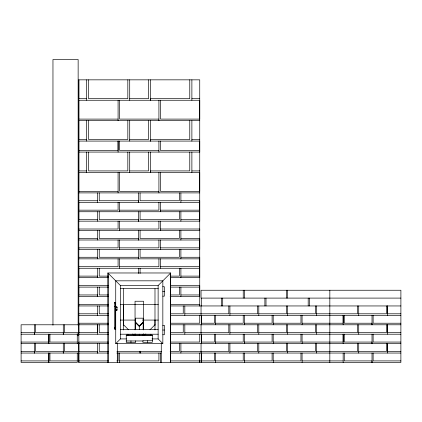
<?xml version="1.0" encoding="UTF-8"?>
<svg xmlns="http://www.w3.org/2000/svg" width="422" height="422" viewBox="0 0 422 422"><rect width="100%" height="100%" fill="white"/><g stroke="black" fill="none" stroke-linecap="round" stroke-linejoin="round"><path stroke-width="0.63" d="M77.263 353.05L77.263 362.472L21.1 362.472L21.1 324.787L108.327 324.787M34.425 343.629L34.425 353.05L34.425 351.484L21.1 351.484M34.425 324.787L34.425 334.208L34.425 332.642L21.1 332.642M35.532 343.629L35.532 351.484L63.289 351.484L63.289 353.05L63.289 343.629M35.532 324.787L35.532 332.642L63.289 332.642L63.289 334.208L63.289 324.787M49.938 353.05L49.938 360.905L77.263 360.905M49.938 334.208L49.938 342.063L77.263 342.063L77.263 343.629M64.402 343.629L64.402 351.484L97.677 351.484L97.677 353.05L97.677 343.629M64.402 324.787L64.402 332.642L97.677 332.642L97.677 324.787L97.677 334.208M77.263 342.063L77.263 334.208M400.9 298.096L201.051 298.096L201.051 290.246L400.9 290.246L400.884 362.472L78.835 362.472L78.835 353.05M78.888 351.484L78.835 342.063L108.275 342.063M78.888 332.642L78.835 323.22L108.275 323.22M170.298 304.378L199.738 304.378L199.738 305.95L199.738 79.842L78.835 79.842L78.835 98.685L86.684 98.685M97.677 287.108L97.677 296.529L97.677 294.957L78.835 294.957L78.835 287.108L108.327 287.108M99.244 324.787L99.244 332.642L108.327 332.642M99.244 305.95L99.244 313.799L108.327 313.799M99.244 287.108L99.244 294.957L108.327 294.957M119.658 172.482L119.658 191.324L158.915 191.324M119.658 100.257L119.658 119.099L158.915 119.099M123.583 325.315L123.583 304.378M135.399 335.443L135.399 334.145M135.399 329.587L135.399 318.183L143.169 318.183L143.169 329.587M138.5 273.498L138.5 268.265M138.5 249.423L138.5 258.844L138.5 257.272L99.244 257.272L99.244 249.423M138.5 230.581L138.5 240.002L138.5 238.43L99.244 238.43L99.244 230.581M138.5 211.738L138.5 221.16L138.5 219.588L99.244 219.588L99.244 211.738M138.5 192.896L138.5 202.317L138.5 200.745L99.244 200.745L99.244 192.896M140.072 351.484L140.072 353.05L140.072 351.167M140.072 273.498L140.072 268.265M140.072 249.423L140.072 257.272L179.324 257.272L179.324 249.423M140.072 230.581L140.072 238.43L179.324 238.43L179.324 230.581M140.072 211.738L140.072 219.588L179.324 219.588L179.324 211.738M140.072 192.896L140.072 200.745L179.324 200.745L179.324 192.896M154.985 325.315L154.985 320.076M160.481 172.482L160.481 191.324L199.738 191.324L199.738 172.482L78.835 172.482L78.835 192.896L199.738 192.896M160.481 100.257L160.481 119.099L199.738 119.099L199.738 100.257L78.835 100.257L78.835 119.099L118.086 119.099M199.738 360.905L199.738 362.472L199.738 353.05M343.149 343.629L343.149 334.208L343.149 342.063L302.073 342.063M343.149 324.787L343.149 315.371L343.149 323.22L302.073 323.22M372.019 353.05L372.019 362.472L372.019 360.905L344.262 360.905L344.262 353.05M372.019 334.208L372.019 343.629L372.019 342.063L344.262 342.063L344.262 334.208M372.019 315.371L372.019 324.787L372.019 323.22L344.262 323.22L344.262 315.371M142.726 322.419L143.169 322.419L139.286 326.317L135.399 322.419L135.842 322.419M170.688 272.976L107.884 272.976L120.444 285.536L158.129 285.536L170.688 272.976L170.688 362.472M115.733 310.265L115.733 343.629L120.444 338.919L126.595 338.919M139.286 329.577L139.286 325.984L143.169 322.102M139.508 326.095L143.169 322.434M144.456 335.321L145.827 333.95M149.947 329.825L154.985 324.787M129.707 98.685L148.549 98.685L148.549 79.842M191.883 98.685L199.738 98.685M199.738 120.671L78.835 120.671L78.835 139.513L86.684 139.513M129.707 139.513L148.549 139.513L148.549 120.671M191.883 139.513L199.738 139.513M78.835 150.501L118.086 150.501L118.086 141.08L118.086 152.073M158.915 150.501L119.658 150.501L119.658 141.08M199.738 150.501L160.481 150.501L160.481 141.08M78.835 152.073L199.738 152.073L199.738 141.08L78.835 141.08L78.835 170.915L86.684 170.915M129.707 170.915L148.549 170.915L148.549 152.073M191.883 170.915L199.738 170.915M78.835 191.324L118.086 191.324M78.835 200.745L97.677 200.745M180.896 200.745L199.738 200.745L199.738 221.16L78.835 221.16M199.738 202.317L78.835 202.317L78.835 210.167L118.086 210.167L118.086 202.317M119.658 210.167L158.915 210.167L158.915 202.317M160.481 210.167L199.738 210.167M199.738 211.738L78.835 211.738L78.835 219.588L97.677 219.588M180.896 219.588L199.738 219.588M119.658 229.009L158.915 229.009L158.915 221.16M160.481 229.009L199.738 229.009L199.738 230.581L78.835 230.581L78.835 229.009L118.086 229.009L118.086 221.16M78.835 238.43L97.677 238.43M180.896 238.43L199.738 238.43L199.738 249.423L78.835 249.423L78.835 247.851L118.086 247.851L118.086 240.002M78.835 240.002L199.738 240.002M119.658 247.851L158.915 247.851L158.915 240.002M160.481 247.851L199.738 247.851M78.835 257.272L97.677 257.272M180.896 257.272L199.738 257.272L199.738 277.687L170.298 277.687M78.835 258.844L199.738 258.844M78.835 266.693L118.086 266.693L118.086 258.844M119.658 266.693L158.915 266.693L158.915 258.844M160.481 266.693L199.738 266.693M199.738 268.265L78.835 268.265L78.835 276.115L97.677 276.115M108.407 276.115L99.244 276.115L99.244 268.265M170.166 276.115L179.324 276.115L179.324 268.265M180.896 276.115L199.738 276.115M78.835 277.687L108.275 277.687M78.835 285.536L108.275 285.536M170.298 285.536L199.738 285.536L199.738 296.529L170.113 296.529M162.813 286.738L164.38 286.738L164.38 296.16L162.813 296.16M170.245 287.108L199.738 287.108M120.312 288.674L158.261 288.674M162.813 291.449L164.38 291.449M170.245 294.957L179.324 294.957L179.324 287.108M180.896 294.957L199.738 294.957M78.835 296.529L108.454 296.529M115.575 302.685L114.32 302.716L115.575 302.785M114.32 302.864L115.575 302.864M108.275 304.378L78.835 304.378L78.835 305.95L108.327 305.95M120.312 304.378L158.261 304.378M170.256 305.95L400.9 305.95M114.32 306.541L115.575 306.583L114.32 306.662M115.733 306.989L116.989 307.031L116.989 310.128L115.733 310.128L115.733 280.825L162.839 280.825L162.839 343.629L115.733 343.629M115.733 307.052L116.989 307.111M115.733 307.147L116.989 307.184M115.733 307.221L116.989 307.263M115.733 309.933L116.989 309.853M115.733 310.006L116.989 309.97M115.733 310.107L116.989 310.038M78.835 313.799L97.677 313.799M170.256 313.799L183.248 313.799L183.248 305.95M184.82 313.799L228.808 313.799L228.808 305.95M229.916 313.799L257.673 313.799L257.673 305.95M258.786 313.799L286.543 313.799L286.543 305.95M287.651 313.799L315.408 313.799L315.408 305.95M316.521 313.799L357.598 313.799L357.598 305.95M358.711 313.799L386.468 313.799L386.468 305.95M400.9 313.799L387.575 313.799L387.575 305.95L387.575 315.371M78.835 315.371L108.454 315.371M170.298 315.371L400.9 315.371M120.312 320.076L135.045 320.076M142.557 320.076L158.261 320.076M170.298 323.22L199.738 323.22L199.738 315.371M201.294 323.22L214.36 323.22L214.36 315.371M215.468 323.22L243.225 323.22L243.225 315.371M244.338 323.22L272.095 323.22L272.095 315.371M273.203 323.22L300.96 323.22L300.96 315.371M400.884 323.22L373.127 323.22L373.127 315.371M170.256 324.787L400.9 324.787M162.813 325.32L164.38 325.32L164.38 334.741L162.813 334.741M114.32 327.303L115.575 327.345M114.32 327.388L115.575 327.425M114.32 327.467L115.575 327.504M114.32 327.541L115.575 327.609M114.32 327.636L115.575 327.636M114.32 328.833L115.575 328.833M114.32 328.865L115.575 328.912M120.444 329.498L158.129 329.498M162.813 330.03L164.38 330.03M170.256 332.642L183.248 332.642L183.248 324.787M184.82 332.642L228.808 332.642L228.808 324.787M229.916 332.642L257.673 332.642L257.673 324.787M258.786 332.642L286.543 332.642L286.543 324.787M287.651 332.642L315.408 332.642L315.408 324.787M316.521 332.642L357.598 332.642L357.598 324.787M358.711 332.642L386.468 332.642L386.468 324.787M400.9 332.642L387.575 332.642L387.575 324.787L387.575 334.208M77.094 334.055L79.062 334.055M21.1 334.208L108.454 334.208M120.444 334.208L158.129 334.208M170.298 334.208L400.9 334.208M126.252 335.416L152.316 335.416M77.717 335.78L78.144 335.78L78.144 333.802M151.978 338.919L158.129 338.919L162.839 343.629M152.316 340.733L142.894 340.733L142.894 342.305L152.316 342.305L152.316 334.968L126.252 334.968L126.252 342.432L135.673 342.432L135.673 340.86M126.252 340.965L143.195 340.965M21.1 342.063L48.857 342.063M170.298 342.063L199.738 342.063L199.738 334.208M201.294 342.063L214.36 342.063L214.36 334.208M215.468 342.063L243.225 342.063L243.225 334.208M244.338 342.063L272.095 342.063L272.095 334.208M273.203 342.063L300.96 342.063L300.96 334.208M400.884 342.063L373.127 342.063L373.127 334.208M21.1 343.629L108.407 343.629M170.166 343.629L400.9 343.629M108.407 351.484L99.244 351.484L99.244 343.629M116.91 351.484L161.658 351.484M170.166 351.484L179.324 351.484L179.324 343.629M180.896 351.484L228.808 351.484L228.808 343.629M229.916 351.484L257.673 351.484L257.673 343.629M258.786 351.484L286.543 351.484L286.543 343.629M287.651 351.484L315.408 351.484L315.408 343.629M316.521 351.484L357.598 351.484L357.598 343.629M358.711 351.484L386.468 351.484L386.468 343.629M400.9 351.484L387.575 351.484L387.575 343.629L387.575 353.05M21.1 353.05L108.275 353.05M116.778 353.05L161.141 353.05M170.298 353.05L400.9 353.05M21.1 360.905L48.857 360.905M78.835 360.905L108.275 360.905M116.778 360.905L118.086 360.905L118.086 353.05M119.658 360.905L158.915 360.905L158.915 353.05M170.298 360.905L214.36 360.905L214.36 353.05M215.468 360.905L243.225 360.905L243.225 353.05M244.338 360.905L272.095 360.905L272.095 353.05M273.203 360.905L300.96 360.905L300.96 353.05M302.073 360.905L343.149 360.905M400.884 360.905L373.127 360.905L373.127 353.05M135.399 322.102L139.286 325.984M135.399 322.434L139.065 326.095M123.583 324.787L128.62 329.825M132.745 333.95L134.117 335.321M358.711 305.95L358.711 315.371M358.711 324.787L358.711 334.208M358.711 343.629L358.711 353.05M343.149 353.05L343.149 362.472M329.84 290.246L329.83 362.472M316.521 305.95L316.521 315.371M316.521 324.787L316.521 334.208M316.521 343.629L316.521 353.05M309.305 298.096L309.305 305.95M308.192 298.096L308.192 305.95M302.073 315.371L302.073 324.787M302.073 334.208L302.073 343.629M302.073 353.05L302.073 362.472M287.651 290.246L287.651 298.096M287.651 305.95L287.651 315.371M287.651 324.787L287.651 334.208M287.651 343.629L287.651 353.05M286.543 290.246L286.543 298.096M273.203 315.371L273.203 324.787M273.203 334.208L273.203 343.629M273.203 353.05L273.203 362.472M266.002 298.096L266.002 305.95M264.889 298.096L264.889 305.95M258.786 305.95L258.786 315.371M258.786 324.787L258.786 334.208M258.786 343.629L258.786 353.05M244.354 290.246L244.354 298.096M244.338 315.371L244.338 324.787M244.338 334.208L244.338 343.629M244.338 353.05L244.338 362.472M243.241 290.246L243.241 298.096M229.916 305.95L229.916 315.371M229.916 324.787L229.916 334.208M229.916 343.629L229.916 353.05M222.7 298.096L222.7 305.95M221.592 298.096L221.592 305.95M215.468 315.371L215.468 324.787M215.468 334.208L215.468 343.629M215.468 353.05L215.468 362.472M201.305 298.096L201.305 305.95M201.051 305.95L201.051 315.371M201.051 324.787L201.051 334.208M201.051 343.629L201.051 353.05M191.883 79.842L191.883 100.257M191.883 120.671L191.883 141.08M191.883 152.073L191.883 172.482M189.768 79.842L189.768 98.685L150.512 98.685L150.512 100.257L150.512 79.842M189.768 120.671L189.768 139.513L150.512 139.513L150.512 141.08L150.512 120.671M189.768 152.073L189.768 170.915L150.512 170.915L150.512 172.482L150.512 152.073M184.82 305.95L184.82 315.371M184.82 324.787L184.82 334.208M180.896 192.896L180.896 202.317M180.896 211.738L180.896 221.16M180.896 230.581L180.896 240.002M180.896 249.423L180.896 258.844M180.896 268.265L180.896 277.687M180.896 287.108L180.896 296.529M180.896 343.629L180.896 353.05M170.372 273.287L170.372 362.472M161.267 343.318L161.267 362.472M160.481 202.317L160.481 211.738M160.481 221.16L160.481 230.581M160.481 240.002L160.481 249.423M160.481 258.844L160.481 268.265M160.481 353.05L160.481 362.472M158.915 100.257L158.915 120.671M158.915 141.08L158.915 152.073M158.915 172.482L158.915 192.896M158.129 285.536L158.129 338.919M154.985 288.674L154.985 329.962M150.749 334.208L150.749 335.39M147.605 340.733L147.605 342.305M143.522 329.893L143.522 301.239L135.045 301.239L135.045 329.893M143.522 333.818L143.522 335.126M143.169 334.145L143.169 335.443M139.286 334.14L139.286 335.443M135.045 333.818L135.045 335.126M130.962 340.86L130.962 342.432M129.707 79.842L129.707 100.257M129.707 120.671L129.707 141.08M129.707 152.073L129.707 172.482M127.824 79.842L127.824 98.685L88.567 98.685L88.567 79.842M127.824 120.671L127.824 139.513L88.567 139.513L88.567 120.671M127.824 152.073L127.824 170.915L88.567 170.915L88.567 152.073M127.824 334.208L127.824 335.39M123.583 288.674L123.583 329.962M120.444 285.536L120.444 338.919M119.658 202.317L119.658 211.738M119.658 221.16L119.658 230.581M119.658 240.002L119.658 249.423M119.658 258.844L119.658 268.265M119.658 353.05L119.658 362.472M118.086 100.257L118.086 120.671M118.086 172.482L118.086 192.896M117.305 343.318L117.305 362.472M108.196 273.287L108.196 362.472M107.884 272.976L107.884 362.472M97.677 192.896L97.677 202.317M97.677 211.738L97.677 221.16M97.677 230.581L97.677 240.002M97.677 249.423L97.677 258.844M97.677 268.265L97.677 277.687M97.677 305.95L97.677 315.371M86.684 79.842L86.684 100.257M86.684 120.671L86.684 141.08M86.684 152.073L86.684 172.482M78.835 79.842L78.835 362.472M78.144 325.23L78.144 59.528L52.961 59.528L52.961 325.23M48.831 353.05L48.831 362.472L48.857 353.05M48.831 334.208L48.831 343.629L48.857 334.208M201.294 353.05L201.305 362.472L201.294 353.05M115.575 302.616L114.32 302.6L114.32 328.944L115.575 328.944L115.575 302.6M201.305 324.787L201.305 315.371L201.294 324.787M201.305 343.629L201.305 334.208L201.294 343.629"/></g></svg>
